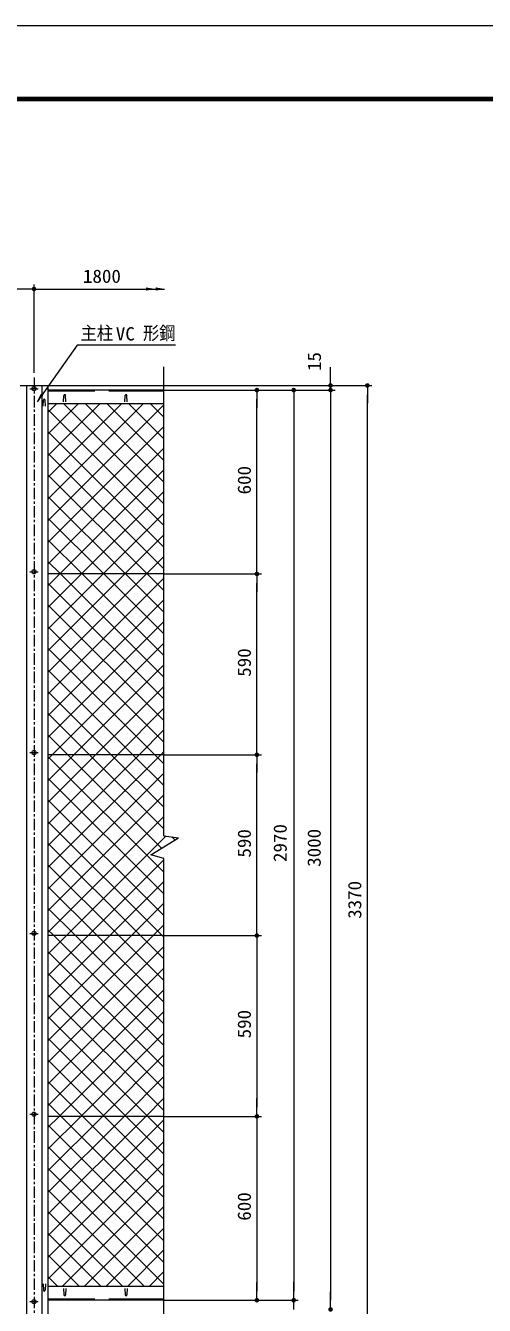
# Model space of a CAD drawing. Units: millimetres, scale not verified. Extents: x -4455 to 4455, y -3150 to 3150.
# Drawn here: x -1562 to -67, y -1026 to 3150 of the extents above; entities that cross this region are included whole.
import ezdxf
from ezdxf.enums import TextEntityAlignment as Align

# ---------------------------------------------------------------- set-up
doc = ezdxf.new("R2010")
doc.units = ezdxf.units.MM
doc.header["$LTSCALE"] = 30
doc.linetypes.add('DASHED', pattern=[7.5, 6, -1.5])
doc.linetypes.add('USER1', pattern=[2, 1.25, -0.25, 0.25, -0.25])
for name, color, linetype, lineweight in [('0-0_7詳細', 7, 'Continuous', 18), ('0-1_1部材', 3, 'Continuous', 18), ('0-2_8部品', 3, 'Continuous', 18), ('0-4_6文字', 3, 'Continuous', 9), ('0-5_5寸法', 1, 'Continuous', 18), ('0-7_SUNPOU', 1, 'Continuous', 18), ('0-8_中心線', 1, 'USER1', 18), ('0-9_2網', 4, 'Continuous', 18), ('0-B_BUHIN', 3, 'Continuous', 18), ('1-0_D-TTL', 7, 'Continuous', 9)]:
    doc.layers.add(name, color=color, linetype=linetype, lineweight=lineweight)
doc.styles.add('ＭＳ ゴシック', font='')
doc.styles.get('ＭＳ ゴシック').set_extended_font_data('MS Gothic')

# ---------------------------------------------------------------- blocks, each defined once
blk = doc.blocks.new('M1')
at = {"layer": '0-7_SUNPOU'}
blk.add_line((-7.5, 0), (-57.86, 0), dxfattribs=at)
for points in [[(0, 0), (-7.5, 0), (-7.44, 0.94)], [(0, 0), (-7.44, -0.94), (-7.5, 0)], [(0, 0), (-7.44, 0.94), (-7.26, 1.87)], [(0, 0), (-7.26, -1.87), (-7.44, -0.94)], [(0, 0), (-7.26, 1.87), (-6.97, 2.76)], [(0, 0), (-6.97, -2.76), (-7.26, -1.87)], [(0, 0), (-6.97, 2.76), (-6.57, 3.61)], [(0, 0), (-6.57, -3.61), (-6.97, -2.76)], [(0, 0), (-6.57, 3.61), (-6.07, 4.41)], [(0, 0), (-6.07, -4.41), (-6.57, -3.61)], [(0, 0), (-6.07, 4.41), (-5.47, 5.13)], [(0, 0), (-5.47, -5.13), (-6.07, -4.41)], [(0, 0), (-5.47, 5.13), (-4.78, 5.78)], [(0, 0), (-4.78, -5.78), (-5.47, -5.13)], [(0, 0), (-4.78, 5.78), (-4.02, 6.33)], [(0, 0), (-4.02, -6.33), (-4.78, -5.78)], [(0, 0), (-4.02, 6.33), (-3.19, 6.79)], [(0, 0), (-3.19, -6.79), (-4.02, -6.33)], [(0, 0), (-3.19, 6.79), (-2.32, 7.13)], [(0, 0), (-2.32, -7.13), (-3.19, -6.79)], [(0, 0), (-2.32, 7.13), (-1.41, 7.37)], [(0, 0), (-1.41, -7.37), (-2.32, -7.13)], [(0, 0), (-1.41, 7.37), (-0.47, 7.49)], [(0, 0), (-0.47, -7.49), (-1.41, -7.37)], [(0, 0), (-0.47, 7.49), (0.47, 7.49)], [(0, 0), (0.47, -7.49), (-0.47, -7.49)], [(0, 0), (0.47, 7.49), (1.41, 7.37)], [(0, 0), (1.41, 7.37), (2.32, 7.13)], [(0, 0), (2.32, 7.13), (3.19, 6.79)], [(0, 0), (3.19, 6.79), (4.02, 6.33)], [(0, 0), (4.02, 6.33), (4.78, 5.78)], [(0, 0), (4.78, 5.78), (5.47, 5.13)], [(0, 0), (5.47, 5.13), (6.07, 4.41)], [(0, 0), (6.07, 4.41), (6.57, 3.61)], [(0, 0), (6.57, 3.61), (6.97, 2.76)], [(0, 0), (6.97, 2.76), (7.26, 1.87)], [(0, 0), (7.26, 1.87), (7.44, 0.94)], [(0, 0), (7.44, 0.94), (7.5, 0)], [(0, 0), (1.41, -7.37), (0.47, -7.49)], [(0, 0), (2.32, -7.13), (1.41, -7.37)], [(0, 0), (3.19, -6.79), (2.32, -7.13)], [(0, 0), (4.02, -6.33), (3.19, -6.79)], [(0, 0), (4.78, -5.78), (4.02, -6.33)], [(0, 0), (5.47, -5.13), (4.78, -5.78)], [(0, 0), (6.07, -4.41), (5.47, -5.13)], [(0, 0), (6.57, -3.61), (6.07, -4.41)], [(0, 0), (6.97, -2.76), (6.57, -3.61)], [(0, 0), (7.26, -1.87), (6.97, -2.76)], [(0, 0), (7.44, -0.94), (7.26, -1.87)], [(0, 0), (7.5, 0), (7.44, -0.94)]]:
    blk.add_solid(points, dxfattribs=at)

msp = doc.modelspace()

# ---------------------------------------------------------------- linework, layer by layer
at = {"layer": '0-0_7詳細', "color": 1}
msp.add_line((-1534.88, 2016.99), (-1534.88, 2305.58), dxfattribs=at)
at = {"layer": '0-1_1部材', "color": 4}
for p, q in [((-1111.57, 506.73), (-1111.57, 2036.28)), ((-1111.57, 506.73), (-1063.88, 500.1)), ((-1153.66, 444.38), (-1063.88, 500.1)), ((-1111.57, 432.39), (-1153.66, 444.38)), ((-1111.57, -1172.98), (-1111.57, 432.39))]:
    msp.add_line(p, q, dxfattribs=at)
at = {"layer": '0-1_1部材', "color": 7, "lineweight": 9}
for p, q in [((-1579.88, 1975.81), (-1489.88, 1975.81)), ((-1489.88, 1975.81), (-1489.88, -1394.19)), ((-1111.57, 1960.81), (-1489.88, 1960.81)), ((-1111.57, 1915.81), (-1489.88, 1915.81)), ((-1111.57, -964.19), (-1489.88, -964.19)), ((-1111.57, -1009.19), (-1489.88, -1009.19))]:
    msp.add_line(p, q, dxfattribs=at)
at = {"layer": '0-1_1部材'}
for p, q in [((-1559.88, 1975.81), (-1559.88, -1394.19)), ((-1509.88, 1975.81), (-1509.88, -1394.19)), ((-1505.13, 1907.81), (-1504.38, 1928.31)), ((-1497.63, 1907.81), (-1498.38, 1928.31)), ((-1438.63, 1922.31), (-1437.88, 1942.81)), ((-1431.13, 1922.31), (-1431.88, 1942.81)), ((-1238.63, 1922.31), (-1237.88, 1942.81)), ((-1231.13, 1922.31), (-1231.88, 1942.81)), ((-1505.13, -956.19), (-1504.38, -976.69)), ((-1497.63, -956.19), (-1498.38, -976.69)), ((-1438.63, -970.69), (-1437.88, -991.19)), ((-1431.13, -970.69), (-1431.88, -991.19)), ((-1238.63, -970.69), (-1237.88, -991.19)), ((-1231.13, -970.69), (-1231.88, -991.19))]:
    msp.add_line(p, q, dxfattribs=at)
at = {"layer": '0-1_1部材', "color": 1, "linetype": 'DASHED'}
for p, q in [((-1111.57, 1956.81), (-1489.88, 1956.81)), ((-1111.57, -1005.19), (-1489.88, -1005.19))]:
    msp.add_line(p, q, dxfattribs=at)
at = {"layer": '0-1_1部材'}
for centre, start, end in [((-1501.38, 1928.31), 0, 180), ((-1434.88, 1942.81), 0, 180), ((-1234.88, 1942.81), 0, 180), ((-1501.38, -976.69), 180, 0), ((-1434.88, -991.19), 180, 0), ((-1234.88, -991.19), 180, 0)]:
    msp.add_arc(centre, 3, start, end, dxfattribs=at)
at = {"layer": '0-2_8部品', "color": 1, "linetype": 'USER1'}
for p, q in [((-1548.32, 1965.26), (-1521.43, 1965.26)), ((-1526.69, 1965.31), (-1542.96, 1965.31)), ((-1548.32, 1367.94), (-1521.43, 1367.94)), ((-1548.32, 777.94), (-1521.43, 777.94)), ((-1548.32, 187.94), (-1521.43, 187.94)), ((-1548.32, -402.06), (-1521.43, -402.06)), ((-1548.32, -1013.65), (-1521.43, -1013.65))]:
    msp.add_line(p, q, dxfattribs=at)
at = {"layer": '0-2_8部品'}
for centre in [(-1534.88, 1965.26), (-1534.88, 1367.94), (-1534.88, 777.94), (-1534.88, 187.94), (-1534.88, -402.06), (-1534.88, -1013.65)]:
    msp.add_circle(centre, 6.8, dxfattribs=at)
at = {"layer": '0-4_6文字', "color": 7}
msp.add_lwpolyline([(-1073.57, 2107.37), (-1394.66, 2107.37), (-1525.03, 1922.87)], dxfattribs=at)
msp.add_solid([(-1526.18, 1921.23), (-1513.13, 1948.74), (-1504.62, 1942.73)], dxfattribs=at)
at = {"layer": '0-5_5寸法'}
for p, q in [((-1534.88, 2290.58), (-1141.59, 2290.58)), ((-1170.54, 2290.58), (-1110.05, 2290.58)), ((-568.42, 2005.81), (-568.42, 2035.81)), ((-1491.36, 1975.81), (-553.42, 1975.81)), ((-1113.05, 1975.81), (-433.42, 1975.81)), ((-568.42, 1960.81), (-568.42, 1975.81)), ((-1113.05, 1960.81), (-553.42, 1960.81)), ((-1113.05, 1960.81), (-673.42, 1960.81)), ((-1113.05, 1960.81), (-793.42, 1960.81)), ((-1113.05, 1960.81), (-553.42, 1960.81)), ((-808.42, 1390.81), (-808.42, 1930.81)), ((-688.42, 1930.81), (-688.42, -979.19)), ((-568.42, 1930.81), (-568.42, -1009.19)), ((-568.42, 1930.81), (-568.42, 1900.81)), ((-448.42, -1364.19), (-448.42, 1945.81)), ((-1113.05, 1360.81), (-793.42, 1360.81)), ((-1113.05, 1360.81), (-793.42, 1360.81)), ((-808.42, 800.81), (-808.42, 1330.81)), ((-1113.05, 770.81), (-793.42, 770.81)), ((-1113.05, 770.81), (-793.42, 770.81)), ((-808.42, 210.81), (-808.42, 740.81)), ((-1113.05, 180.81), (-793.42, 180.81)), ((-1113.05, 180.81), (-793.42, 180.81)), ((-808.42, 150.81), (-808.42, -379.19)), ((-1113.05, -409.19), (-793.42, -409.19)), ((-1113.05, -409.19), (-793.42, -409.19)), ((-808.42, -439.19), (-808.42, -979.19)), ((-688.42, -979.19), (-688.42, -949.19)), ((-1113.05, -1009.19), (-673.42, -1009.19)), ((-1113.05, -1009.19), (-673.42, -1009.19)), ((-1113.05, -1009.19), (-793.42, -1009.19)), ((-688.42, -1039.19), (-688.42, -1009.19))]:
    msp.add_line(p, q, dxfattribs=at)
for points in [[(-1139.59, 2290.58), (-1169.59, 2285.37), (-1169.59, 2295.79)], [(-1108.05, 2290.58), (-1138.05, 2285.37), (-1138.05, 2295.79)]]:
    msp.add_solid(points, dxfattribs=at)
at = {"layer": '0-8_中心線'}
msp.add_line((-1534.88, 2001.99), (-1534.88, -1425.02), dxfattribs=at)
at = {"layer": '0-9_2網'}
for p, q in [((-1489.88, 1887.75), (-1461.82, 1915.81)), ((-1489.88, 1817.04), (-1391.11, 1915.81)), ((-1489.88, 1746.32), (-1320.4, 1915.81)), ((-1489.88, 1675.61), (-1249.69, 1915.81)), ((-1489.88, 1604.9), (-1178.98, 1915.81)), ((-1489.88, 1534.19), (-1111.57, 1912.51)), ((-1111.57, 1518.59), (-1489.88, 1896.91)), ((-1111.57, 1589.3), (-1438.07, 1915.81)), ((-1111.57, 1660.01), (-1367.36, 1915.81)), ((-1111.57, 1730.72), (-1296.65, 1915.81)), ((-1111.57, 1801.44), (-1225.94, 1915.81)), ((-1111.57, 1872.15), (-1155.23, 1915.81)), ((-1489.88, 1463.48), (-1111.57, 1841.8)), ((-1111.57, 1447.88), (-1489.88, 1826.2)), ((-1489.88, 1392.77), (-1111.57, 1771.09)), ((-1111.57, 1377.17), (-1489.88, 1755.49)), ((-1165.91, 1360.81), (-1489.88, 1684.78)), ((-1380.43, 1360.81), (-1111.57, 1629.67)), ((-1236.62, 1360.81), (-1489.88, 1614.07)), ((-1309.72, 1360.81), (-1111.57, 1558.95)), ((-1307.33, 1360.81), (-1489.88, 1543.35)), ((-1378.05, 1360.81), (-1489.88, 1472.64)), ((-1239.01, 1360.81), (-1111.57, 1488.24)), ((-1448.76, 1360.81), (-1489.88, 1401.93)), ((-1168.3, 1360.81), (-1111.57, 1417.53)), ((-1489.88, 1251.35), (-1380.43, 1360.81)), ((-1489.88, 1180.64), (-1309.72, 1360.81)), ((-1489.88, 1109.93), (-1239.01, 1360.81)), ((-1489.88, 1039.22), (-1168.3, 1360.81)), ((-1489.88, 968.51), (-1111.57, 1346.82)), ((-1111.57, 1023.62), (-1448.76, 1360.81)), ((-1111.57, 1094.33), (-1378.05, 1360.81)), ((-1111.57, 1165.04), (-1307.33, 1360.81)), ((-1111.57, 1235.75), (-1236.62, 1360.81)), ((-1111.57, 1306.46), (-1165.91, 1360.81)), ((-1111.57, 952.91), (-1489.88, 1331.22)), ((-1489.88, 897.8), (-1111.57, 1276.11)), ((-1111.57, 882.2), (-1489.88, 1260.51)), ((-1489.88, 827.09), (-1111.57, 1205.4)), ((-1111.57, 811.49), (-1489.88, 1189.8)), ((-1475.45, 770.81), (-1111.57, 1134.69)), ((-1212.31, 770.81), (-1489.88, 1048.38)), ((-1404.74, 770.81), (-1111.57, 1063.98)), ((-1283.02, 770.81), (-1489.88, 977.67)), ((-1334.03, 770.81), (-1111.57, 993.27)), ((-1263.32, 770.81), (-1111.57, 922.56)), ((-1192.61, 770.81), (-1111.57, 851.85)), ((-1489.88, 756.38), (-1475.45, 770.81)), ((-1489.88, 685.66), (-1404.74, 770.81)), ((-1489.88, 614.95), (-1334.03, 770.81)), ((-1489.88, 544.24), (-1263.32, 770.81)), ((-1489.88, 473.53), (-1192.61, 770.81)), ((-1489.88, 402.82), (-1121.9, 770.81)), ((-1111.57, 387.22), (-1489.88, 765.54)), ((-1111.57, 599.35), (-1283.02, 770.81)), ((-1111.57, 670.06), (-1212.31, 770.81)), ((-1121.9, 770.81), (-1111.57, 781.14)), ((-1489.88, 332.11), (-1111.57, 710.43)), ((-1111.57, 316.51), (-1489.88, 694.83)), ((-1489.88, 261.4), (-1111.57, 639.72)), ((-1111.57, 245.8), (-1489.88, 624.12)), ((-1489.88, 190.69), (-1111.57, 569)), ((-1117.28, 180.81), (-1489.88, 553.4)), ((-1075.69, 492.77), (-1086.12, 503.19)), ((-1188, 180.81), (-1489.88, 482.69)), ((-1358.35, 180.81), (-1111.57, 427.58)), ((-1258.71, 180.81), (-1489.88, 411.98)), ((-1329.42, 180.81), (-1489.88, 341.27)), ((-1287.64, 180.81), (-1111.57, 356.87)), ((-1400.13, 180.81), (-1489.88, 270.56)), ((-1216.93, 180.81), (-1111.57, 286.16)), ((-1146.21, 180.81), (-1111.57, 215.45)), ((-1470.84, 180.81), (-1489.88, 199.85)), ((-1489.88, 49.27), (-1358.35, 180.81)), ((-1489.88, -21.44), (-1287.64, 180.81)), ((-1489.88, -92.15), (-1216.93, 180.81)), ((-1489.88, -162.86), (-1146.21, 180.81)), ((-1111.57, -178.46), (-1470.84, 180.81)), ((-1111.57, -107.75), (-1400.13, 180.81)), ((-1111.57, -37.04), (-1329.42, 180.81)), ((-1111.57, 33.67), (-1258.71, 180.81)), ((-1111.57, 104.38), (-1188, 180.81)), ((-1111.57, 175.09), (-1117.28, 180.81)), ((-1489.88, -233.57), (-1111.57, 144.74)), ((-1111.57, -249.17), (-1489.88, 129.14)), ((-1489.88, -304.29), (-1111.57, 74.03)), ((-1111.57, -319.89), (-1489.88, 58.43)), ((-1489.88, -375), (-1111.57, 3.32)), ((-1111.57, -390.6), (-1489.88, -12.28)), ((-1163.68, -409.19), (-1489.88, -82.99)), ((-1453.37, -409.19), (-1111.57, -67.39)), ((-1234.39, -409.19), (-1489.88, -153.7)), ((-1382.66, -409.19), (-1111.57, -138.1)), ((-1311.95, -409.19), (-1111.57, -208.81)), ((-1305.1, -409.19), (-1489.88, -224.41)), ((-1241.24, -409.19), (-1111.57, -279.52)), ((-1170.53, -409.19), (-1111.57, -350.23)), ((-1489.88, -445.71), (-1453.37, -409.19)), ((-1489.88, -516.42), (-1382.66, -409.19)), ((-1489.88, -587.13), (-1311.95, -409.19)), ((-1489.88, -657.84), (-1241.24, -409.19)), ((-1489.88, -728.55), (-1170.53, -409.19)), ((-1111.57, -602.73), (-1305.1, -409.19)), ((-1111.57, -532.02), (-1234.39, -409.19)), ((-1111.57, -461.31), (-1163.68, -409.19)), ((-1489.88, -799.26), (-1111.57, -420.94)), ((-1111.57, -814.86), (-1489.88, -436.54)), ((-1489.88, -869.97), (-1111.57, -491.66)), ((-1111.57, -885.57), (-1489.88, -507.26)), ((-1489.88, -940.68), (-1111.57, -562.37)), ((-1111.57, -956.28), (-1489.88, -577.97)), ((-1174.37, -964.19), (-1489.88, -648.68)), ((-1442.69, -964.19), (-1111.57, -633.08)), ((-1371.98, -964.19), (-1111.57, -703.79)), ((-1245.08, -964.19), (-1489.88, -719.39)), ((-1315.79, -964.19), (-1489.88, -790.1)), ((-1301.27, -964.19), (-1111.57, -774.5)), ((-1386.5, -964.19), (-1489.88, -860.81)), ((-1230.55, -964.19), (-1111.57, -845.21)), ((-1159.84, -964.19), (-1111.57, -915.92)), ((-1457.21, -964.19), (-1489.88, -931.52))]:
    msp.add_line(p, q, dxfattribs=at)
for points in [[(-1489.88, 1322.06), (-1451.14, 1360.81), (-1111.57, 1700.38)], [(-1111.57, 740.78), (-1141.6, 770.81), (-1489.88, 1119.09)], [(-1111.57, 528.64), (-1353.73, 770.81), (-1489.88, 906.96)], [(-1119.33, 465.69), (-1424.44, 770.81), (-1489.88, 836.25)], [(-1489.88, 119.98), (-1429.06, 180.81), (-1104.16, 505.7)], [(-1111.57, -673.44), (-1375.81, -409.19), (-1489.88, -295.12)], [(-1111.57, -744.15), (-1446.52, -409.19), (-1489.88, -365.83)]]:
    msp.add_lwpolyline(points, dxfattribs=at)
at = {"layer": '0-B_BUHIN'}
for p, q in [((-1111.57, 1360.81), (-1489.88, 1360.81)), ((-1111.57, 770.81), (-1489.88, 770.81)), ((-1111.57, 180.81), (-1489.88, 180.81)), ((-1111.57, -409.19), (-1489.88, -409.19))]:
    msp.add_line(p, q, dxfattribs=at)
at = {"layer": '1-0_D-TTL', "color": 2, "lineweight": 18}
msp.add_lwpolyline([(-4454.85, 3150.21), (4454.85, 3150.21), (4454.85, -3150.21), (-4454.85, -3150.21)], close=True, dxfattribs=at)
at = {"layer": '1-0_D-TTL'}
for points in [[(-4168.47, 2916.87), (4168.47, 2916.87), (4168.47, -2916.87), (-4168.47, -2916.87)], [(-4165.81, 2914.21), (4165.81, 2914.21), (4165.81, -2914.21), (-4165.81, -2914.21)], [(-4163.16, 2911.56), (4163.16, 2911.56), (4163.16, -2911.56), (-4163.16, -2911.56)], [(-4160.51, 2908.91), (4160.51, 2908.91), (4160.51, -2908.91), (-4160.51, -2908.91)], [(-4157.86, 2906.26), (4157.86, 2906.26), (4157.86, -2906.26), (-4157.86, -2906.26)]]:
    msp.add_lwpolyline(points, close=True, dxfattribs=at)

# ---------------------------------------------------------------- block references
at = {"layer": '0-0_7詳細'}
msp.add_blockref('M1', (-1534.88, 2290.58), dxfattribs=at)
at = {"layer": '0-5_5寸法'}
for p, rotation in [((-568.42, 1975.81), 270), ((-808.42, 1960.81), 90), ((-688.42, 1960.81), 90), ((-568.42, 1960.81), 90), ((-568.42, 1960.81), 90), ((-448.42, 1975.81), 90), ((-808.42, 1360.81), 270), ((-808.42, 1360.81), 90), ((-808.42, 770.81), 270), ((-808.42, 770.81), 90), ((-808.42, 180.81), 270), ((-808.42, 180.81), 90), ((-808.42, -409.19), 270), ((-808.42, -409.19), 90), ((-808.42, -1009.19), 270), ((-688.42, -1009.19), 270), ((-688.42, -1009.19), 270), ((-568.42, -1039.19), 270)]:
    msp.add_blockref('M1', p, dxfattribs=dict(at, rotation=rotation))

# ---------------------------------------------------------------- texts
at = {"layer": '0-4_6文字', "style": 'ＭＳ ゴシック'}
for s, width, p in [('主柱', 0.9, (-1383.3, 2112.16)), ('形鋼', 0.9, (-1180.05, 2112.16)), ('VC', 1.05, (-1268.3, 2109.7))]:
    msp.add_text(s, height=43.33, dxfattribs=dict(at, width=width)).set_placement(p, align=Align.BOTTOM_LEFT)
at = {"layer": '0-5_5寸法', "color": 3, "style": 'ＭＳ ゴシック', "width": 1.05}
msp.add_text('1800', height=43.33, dxfattribs=at).set_placement((-1375.48, 2297.67), align=Align.BOTTOM_LEFT)
for s, p in [('15', (-586.72, 2023.09)), ('600', (-815.09, 1620.31)), ('590', (-815.09, 1025.31)), ('590', (-815.09, 435.31)), ('2970', (-698.14, 420.82)), ('3000', (-587.4, 405.13)), ('3370', (-455.09, 235.31)), ('590', (-815.09, -154.69)), ('600', (-815.09, -749.69))]:
    msp.add_text(s, height=43.33, rotation=90, dxfattribs=at).set_placement(p, align=Align.BOTTOM_LEFT)

doc.saveas('drawing.dxf')
